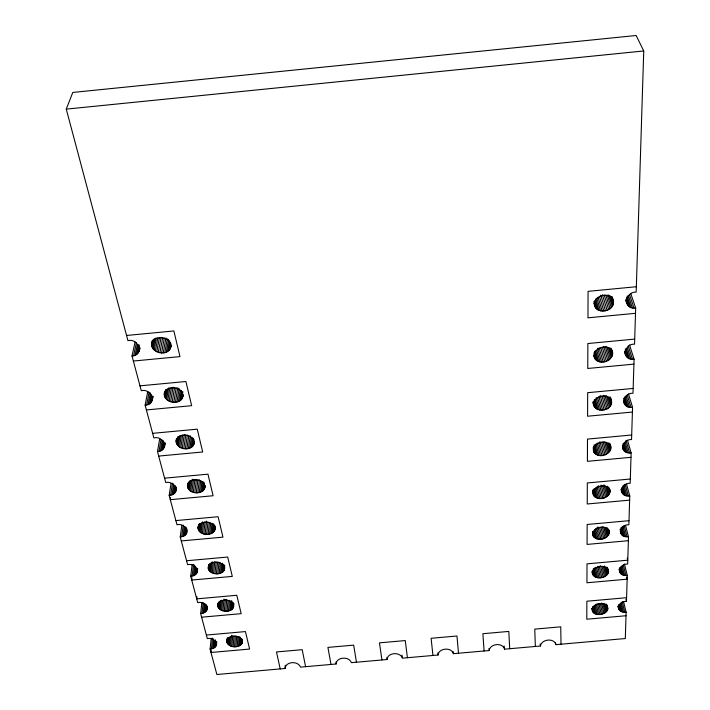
<?xml version="1.0" encoding="UTF-8"?>
<svg xmlns="http://www.w3.org/2000/svg" width="710" height="710" viewBox="0 0 710 710"><rect width="100%" height="100%" fill="white"/><g stroke="black" fill="none" stroke-linecap="round" stroke-linejoin="round"><path stroke-width="1.06" d="M401.975 655.179L402.321 658.17L438.052 655.028C438.602 647.973 451.56 646.89 453.388 653.679L489.208 650.529C489.9 643.562 502.858 642.248 504.57 649.171L540.47 646.011C541.304 639.142 554.279 637.607 555.877 644.653L625.306 638.547L626.131 612.171L623.575 601.689M626.131 612.171C615.472 613.653 617.123 601.059 626.477 601.343L627.285 575.419L624.383 563.971M625.51 525.382L628.501 536.733L627.649 564.024C618.046 563.758 616.324 576.919 627.285 575.419M626.548 484.193L629.779 495.953L628.874 524.726C619.014 524.486 617.221 538.251 628.501 536.733M627.498 440.253L631.128 452.9L630.178 483.288C620.034 483.066 618.17 497.47 629.779 495.953M628.492 393.917L632.557 407.389L631.554 439.517C621.117 439.321 619.173 454.427 631.128 452.9M629.539 344.998L634.074 359.18L633 393.216C622.262 393.065 620.221 408.907 632.557 407.389M630.755 293.549L635.672 308.051L634.545 344.164C623.469 343.462 621.818 361.195 634.074 359.18M285.42 665.27L285.287 668.474L216.869 674.5L210.089 649.029C220.916 648.434 215.955 636.63 207.302 638.574L200.637 613.564C211.749 612.908 206.592 600.58 197.708 602.568L190.697 576.245C202.11 575.517 196.75 562.631 187.609 564.663L180.225 536.92C191.94 536.121 186.366 522.631 176.968 524.708L169.166 495.429C181.219 494.542 175.414 480.413 165.732 482.525L157.487 451.578C169.459 451.152 163.788 435.212 153.857 437.937L145.124 405.179C157.469 404.629 151.549 387.971 141.272 390.722L132.024 355.985C144.751 355.302 138.565 337.88 127.933 340.649L66.261 109.127L72.793 92.442L636.151 35.5L643.739 50.96L636.178 292.103C624.738 291.464 622.99 310.03 635.672 308.051M285.287 668.474L285.305 665.456M171.137 345.007C170.675 358.665 146.491 352.994 152.437 340.365M241.941 643.544C244.302 635.814 230.581 633.693 227.191 639.506C224.919 647.209 238.524 649.304 241.941 643.544L242.27 639.275M242.314 642.674L242.474 640.535M239.572 645.709L240.237 637.154M240.548 645.088L241.045 638.68M241.347 644.36L241.755 639.018M238.445 646.198L239.199 636.577M235.871 646.748L236.732 636.053M237.193 646.553L237.965 636.932M183.1 394.698C182.896 407.043 160.495 403.102 164.764 391.361M233.146 646.668L234.034 635.974M234.504 646.792L235.383 636.098M170.755 347.154C172.033 337.028 154.292 333.691 151.789 343.578M231.824 646.393L232.729 635.698M229.472 645.417L230.209 636.861M217.837 603.331C216.035 611.221 228.283 613.662 232.676 608.701L233.226 602.32M232.676 608.701L233.643 603.589M233.279 607.849L233.927 603.74M230.59 645.976L231.504 635.281M227.733 643.961L228.292 637.553M230.865 610.112L231.7 600.536M228.513 644.742L229.161 637.252M231.859 609.464L232.507 602.018M228.434 610.99L229.383 600.358M226.809 642.222L227.014 638.246M229.703 610.627L230.555 601.05M227.156 643.118L227.635 637.775M194.398 441.46C194.318 453.326 172.468 449.741 176.621 438.345M227.076 611.203L228.043 600.562M182.772 396.792C183.908 387.101 166.921 384.181 164.4 393.446M224.28 611.115L225.372 599.409M225.673 611.239L226.747 599.533M222.922 610.822L224.023 599.116M220.499 609.792L221.422 600.216M224.165 570.272C226.756 561.974 212.148 559.196 208.571 565.746C206.077 574.017 220.561 576.751 224.165 570.272L224.679 564.991M224.546 569.305L224.75 567.192M221.653 610.378L222.567 600.802M214.739 647.378L215.476 639.887M218.707 608.266L219.337 601.876M215.52 646.65L216.044 641.299M222.718 571.976L223.446 564.583M219.514 609.073L220.34 600.562M216.106 645.843L216.417 642.63M216.461 644.964L216.772 641.751M223.552 571.168L224.067 565.888M212.645 648.487L213.612 638.849M220.517 573.192L221.458 563.687M217.748 606.42L218.068 603.234M213.772 647.99L214.509 640.5M218.112 607.37L218.636 602.053M221.697 572.65L222.638 563.145M187.404 486.013C188.345 476.65 205.847 478.434 204.817 487.814C202.101 496.388 185.337 493.299 187.706 483.847M211.225 650.316L211.003 652.481L249.6 649.064L245.438 631.58L206.362 635.059M211.411 648.833L212.485 638.13M219.204 573.582L220.269 563.012M194.105 443.599C195.108 434.316 178.822 431.769 176.284 440.475M216.381 573.831L217.579 562.205M210.089 649.029L211.181 638.325M217.819 573.795L218.999 562.169M214.944 573.698L216.159 562.072M212.246 572.917L213.373 562.347M213.55 573.387L214.775 561.761M214.944 529.66C215.858 520.678 199.057 519.125 198.019 527.974C199.182 537.088 216.621 536.494 215.299 526.367M206.202 611.07L206.779 605.745M206.787 610.218L207.134 607.023M207.151 609.295L207.373 607.165M211.065 572.295L212.201 561.734M207.267 608.337L207.498 606.207M213.089 532.465L213.932 524.788M204.409 612.481L205.341 603.953M209.21 570.689L210.018 563.296M213.932 531.621L214.651 525.045M205.394 611.834L206.211 604.379M210.036 571.55L210.959 563.092M214.562 530.681L215.041 526.296M201.995 613.36L203.184 602.701M210.826 533.751L211.935 523.882M203.264 612.987L204.32 603.402M212.041 533.183L213.133 523.314M208.216 568.754L208.678 564.53M208.589 569.748L209.175 564.468M209.485 534.16L210.728 523.181M200.637 613.564L201.844 602.905M208.065 534.381L209.441 522.311M205.11 534.275L206.654 521.104M206.583 534.417L207.986 522.347M203.681 533.947L205.101 521.877M196.972 596.719L196.723 598.867L236.794 595.273L241.169 613.662L201.604 617.194M196.989 572.721L197.495 568.497M197.345 571.763L197.726 568.586M202.332 533.45L203.646 522.471M593.64 403.981C593.871 394.307 612.677 392.754 611.541 403.537C609.144 412.634 592.646 412.51 593.098 401.904M194.558 575.1L195.587 566.642M200.06 532.003L201.125 523.226M195.57 574.425L196.342 568.08M201.116 532.793L202.439 521.823M196.386 573.627L197.025 568.337M613.387 303.64C614.913 292.342 596.205 292.875 594.554 302.682C593.152 313.9 611.656 313.341 613.387 303.64L611.097 296.407M198.161 529.048L198.702 524.663M202.918 490.779L203.992 482.108M198.56 530.104L199.368 523.519M193.386 575.641L194.682 565.062M203.788 489.891L204.587 483.386M199.199 531.089L200.14 523.412M204.427 488.897L204.826 485.64M204.817 487.814L205.075 485.649M190.697 576.245L192.153 564.601M201.853 491.533L203.069 481.779M191.975 577.922L191.718 580.061L232.303 576.405L227.688 557.039L186.57 560.758M192.082 576.023L193.528 564.388M198.019 527.974L198.294 525.782M612.481 352.462C609.588 342.291 590.924 347.909 594.554 358.009C599.648 367.434 617.46 359.216 611.452 349.116M199.235 492.554L200.752 480.626M200.61 492.136L201.977 481.291M197.77 492.793L199.439 479.774M196.253 492.829L197.939 479.809M217.633 605.452C218.822 597.527 234.344 598.681 233.652 606.926M194.735 492.678L196.439 479.658M610.733 446.98C607.902 438.008 590.676 442.72 593.808 451.977C598.672 460.257 615.153 453.326 609.89 443.821M191.877 491.799L193.475 479.862M186.659 533.219L187.094 529.926M193.262 492.332L194.984 479.312M609.934 490.379C607.13 481.93 590.551 486.261 593.471 495.136C597.873 502.538 613.254 497.151 609.384 488.24M184.183 535.722L185.372 526.935M190.617 491.107L192.224 479.17M185.212 535.012L186.251 527.317M186.047 534.168L186.783 528.675M188.638 489.305L189.827 480.634M182.976 536.29L184.325 526.403M189.526 490.264L190.857 480.51M609.18 531.479C606.393 523.519 590.427 527.495 593.143 536.014C597.447 542.972 612.295 538.047 608.665 529.42M180.225 536.92L181.822 525.373M193.067 445.791L193.954 439.383M187.555 487.149L188.159 482.818M193.715 444.735L194.158 441.531M187.972 488.258L188.869 481.753M181.645 536.689L183.233 525.151M191.088 447.522L192.437 437.91M192.179 446.732L193.368 438.185M608.417 572.438C608.896 563.98 594.403 564.956 592.495 571.887C592.113 580.292 606.464 579.307 608.417 572.438L607.183 567.228M189.81 448.152L191.327 437.466M188.398 448.596L190.236 435.771M607.742 609.357C608.079 601.264 594.146 602.284 592.22 608.86C591.954 616.91 605.763 615.881 607.742 609.357L606.535 604.121M186.89 448.844L188.745 436.011M183.775 448.72L185.816 434.813M185.337 448.88L187.36 434.981M175.76 491.533L176.399 487.193M182.248 448.347L184.325 434.449M176.124 490.459L176.444 488.294M180.819 447.788L182.754 434.955M174.287 493.415L175.423 485.817M175.139 492.527L175.947 487.104M171.998 494.772L173.648 483.9M179.523 447.051L181.307 435.292M173.231 494.169L174.545 485.48M177.473 445.143L178.787 436.606M170.631 495.19L172.459 483.235M178.396 446.164L180.029 435.478M170.622 497.577L170.302 499.68L213.098 495.74L207.968 474.173L164.569 478.176M176.178 441.664L176.675 438.461M176.346 442.862L177.012 438.594M176.781 444.034L177.935 436.561M169.166 495.429L171.012 483.466M181.716 399.109L182.869 391.769M182.372 397.99L182.869 394.849M179.692 400.946L181.352 390.456M180.81 400.103L182.133 391.716M178.379 401.611L180.225 390.065M176.932 402.073L179.133 388.432M173.781 402.375L176.195 387.669M175.379 402.33L177.775 387.633M172.166 402.188L174.607 387.491M170.604 401.798L173.071 387.101M162.741 449.465L163.992 441.975M163.611 448.534L164.498 443.182M164.241 447.477L165.066 443.022M164.605 446.341L165.137 443.138M169.122 401.203L171.438 387.553M161.658 450.264L163.282 440.626M158.987 451.338L161.01 439.552M167.782 400.422L169.93 387.829M160.398 450.894L162.217 440.182M157.487 451.578L159.706 438.727M166.61 399.473L168.598 387.935M164.933 397.227L166.211 389.888M165.652 398.399L167.285 388.965M164.294 394.707L164.844 391.565M164.48 395.985L165.581 389.692M170.356 348.433L170.924 345.211M168.758 350.669L170.302 342.06M169.681 349.613L170.835 343.161M166.264 352.258L168.607 339.336M167.604 351.556L169.548 340.791M164.773 352.755L167.338 338.741M163.176 353.021L165.963 337.933M285.216 667.595C286.787 661.09 298.315 661.037 300.516 667.134L336.096 664.001L336.096 661.871M152.419 399.65L153.005 396.499M161.525 353.065L164.338 337.969M150.52 402.952L151.904 395.594M159.865 352.87L162.705 337.783M151.407 401.958L152.393 396.704M152.046 400.848L152.898 396.295M148.115 404.452L150.316 392.887M158.25 352.444L161.117 337.365M149.411 403.795L151.195 394.325M146.668 404.922L149.091 392.293M156.724 351.814L159.404 337.809M155.33 350.98L157.833 338.058M145.124 405.179L147.769 391.503M154.114 349.977L156.422 338.137M153.12 348.832L155.233 338.075M151.7 344.918L152.552 340.623M151.896 346.267L153.165 339.824M152.375 347.589L154.07 338.989M139.116 351.406L139.799 348.175M139.488 350.136L139.941 347.98M137.562 353.633L139.391 345.007M138.468 352.586L139.604 347.199M135.095 355.231L137.412 344.43M136.427 354.53L138.494 344.811M133.613 355.719L136.409 342.752M132.024 355.985L135.077 341.945M66.261 109.127L643.739 50.96M126.557 335.475L173.87 330.949L179.976 356.606L133.365 361.044M636.346 286.725L588.066 291.34L587.969 317.823L635.512 313.305M139.976 385.849L185.905 381.51L191.665 405.685L146.393 409.945M634.704 339.096L587.862 343.525L587.765 368.463L633.915 364.132M152.632 433.34L197.256 429.168L202.687 451.986L158.685 456.077M633.151 388.441L587.676 392.692L587.587 416.22L632.415 412.057M631.696 434.999L587.498 439.091L587.41 461.322L630.995 457.311M175.867 520.59L218.094 516.729L222.958 537.15L181.29 540.94M630.311 479.019L587.321 482.951L587.241 503.993L629.646 500.133M629.007 520.687L587.161 524.477L587.081 544.419L628.377 540.692M626.593 597.696L586.868 601.228L586.797 619.218L626.025 615.739M402.091 657.3C399.109 651.682 387.483 652.65 387.021 659.519L351.361 662.661C349.32 656.138 336.336 656.768 336.096 664.001M629.477 294.623L634.021 308.087M628.252 295.458L632.424 307.892M627.125 296.052L630.933 307.448M626.486 297.472L629.592 306.791M626.38 299.709L628.439 305.921M625.803 299.709L627.516 304.883M625.759 300.33L626.841 303.694M628.279 346.045L632.468 359.224M612.126 296.745L613.44 300.88M611.922 297.082L613.555 302.247M627.391 347.882L630.915 359.029M609.996 295.706L612.934 305.025M626.282 348.486L629.468 358.621M608.63 294.952L612.206 306.338M625.306 348.885L628.164 358M625.146 351.113L627.045 357.192M607.343 295.12L611.23 307.563M624.569 351.148L626.149 356.207M624.481 351.849L625.492 355.098M605.852 295.165L610.032 308.646M604.174 295.041L608.656 309.569M602.373 294.721L607.139 310.297M600.784 295.227L605.532 310.802M599.471 296.54L603.873 311.078M598.157 297.614L602.213 311.113M627.267 394.991L630.995 407.425M626.087 395.852L629.495 407.247M596.888 298.448L600.616 310.918M610.795 347.989L612.597 353.749M625.004 396.508L628.084 406.865M595.717 299.052L599.116 310.474M610.538 348.69L612.437 355.071M609.473 347.856L611.993 356.367M624.365 397.99L626.823 406.28M594.998 300.472L597.758 309.817M623.593 398.266L625.732 405.517M608.292 347.474L611.292 357.609M623.637 400.458L624.862 404.593M594.447 301.688L596.595 308.957M623.611 401.469L624.223 403.537M593.817 301.697L595.646 307.918M606.766 346.595L610.343 358.763M593.924 303.365L594.953 306.738M605.328 346.595L609.189 359.784M603.713 346.445L607.849 360.653M602.275 347.119L606.375 361.337M600.731 347.598L604.813 361.825M625.998 440.289L629.61 452.945M599.142 347.864L603.207 362.091M625.155 442.232L628.155 452.776M597.669 348.255L601.601 362.127M624.099 442.925L626.779 452.412M610.618 397.857L611.585 401.079M610.529 398.159L611.701 402.295M596.737 350.199L600.048 361.94M609.97 396.801L610.556 398.869M623.176 443.43L625.554 451.862M609.792 397.325L611.541 403.537M622.714 444.824L624.498 451.143M609.073 397.511L611.115 404.762M595.592 350.864L598.592 361.523M622.457 446.066L623.646 450.273M622.43 447.176L623.025 449.279M607.822 396.615L610.431 405.934M594.598 351.308L597.279 360.911M606.331 395.621L609.508 407.025M594.066 352.639L596.143 360.094M594.039 354.858L595.22 359.118M593.959 355.879L594.554 358.009M604.938 395.55L608.381 407.993M603.367 395.328L607.085 408.818M601.965 395.976L605.657 409.466M625.093 484.229L628.306 495.997M600.181 395.39L604.139 409.918M623.975 485.152L626.877 495.837M598.92 396.677L602.577 410.176M622.945 485.88L625.545 495.5M622.333 487.504L624.347 494.985M597.66 397.751L601.015 410.211M609.792 443.786L610.848 448.125M621.596 487.885L623.318 494.302M608.994 442.978L610.698 449.297M621.348 489.208L622.492 493.477M620.966 489.376L621.889 492.545M596.169 397.582L599.506 410.034M608.301 443.075L610.28 450.459M607.361 443.129L609.615 451.569M595.326 399.268L598.095 409.652M605.923 442.046L608.718 452.598M594.341 399.73L596.817 409.075M593.791 401.043L595.717 408.312M604.565 441.904L607.627 453.512M593.453 402.206L594.82 407.389M593.081 402.188L594.172 406.342M603.038 441.629L606.367 454.293M624.09 525.427L627.063 536.778M601.672 442.241L604.982 454.906M622.99 526.314L625.679 536.636M599.932 441.611L603.5 455.341M621.969 527.024L624.383 536.307M621.081 527.566L623.211 535.819M598.707 442.907L601.982 455.589M620.611 528.985L622.208 535.18M620.078 529.243L621.401 534.399M609.216 488.258L610.041 491.462M620.291 531.453L620.815 533.512M627.223 558.096L627.764 560.19L587.01 563.846L586.939 582.777L627.17 579.183L626.637 577.079M597.216 442.951L600.465 455.625M608.523 487.229L609.899 492.571M607.574 486.19L609.491 493.672M596.036 443.839L599 455.465M606.935 487.237L608.843 494.728M594.936 444.54L597.625 455.101M605.532 486.075L607.982 495.704M593.977 445.046L596.382 454.551M603.935 484.797L606.917 496.574M593.445 446.439L595.308 453.832M623.265 565.053L625.892 575.464M593.116 447.69L594.447 452.962M602.728 485.534L605.692 497.311M593.276 449.865L593.808 451.977M622.182 565.959L624.534 575.331M601.121 485.045L604.343 497.896M621.188 566.695L623.273 575.029M620.318 567.272L622.137 574.559M599.968 486.528L602.905 498.305M619.608 567.707L621.161 573.955M619.342 569.056L620.371 573.218M598.246 485.684L601.423 498.535M619.022 569.251L619.803 572.375M625.954 599.249L626.477 601.343M608.514 529.411L609.286 532.509M607.866 528.4L609.136 533.565M597.048 486.794L599.95 498.58M606.97 527.379L608.745 534.603M606.349 528.373L608.115 535.597M595.894 487.717L598.521 498.429M605 527.237L607.272 536.529M594.829 488.445L597.181 498.083M622.217 601.734L624.773 612.206M603.731 527.024L606.242 537.355M593.897 489.004L595.974 497.568M621.17 602.657L623.451 612.082M602.293 526.696L605.044 538.056M593.116 489.394L594.936 496.893M620.194 603.42L622.217 611.798M592.797 490.716L594.092 496.068M592.442 490.85L593.471 495.136M600.997 527.246L603.731 538.615M619.599 605.071L621.108 611.363M618.65 604.494L620.158 610.786M618.383 605.896L619.386 610.085M599.613 527.636L602.328 539.005M618.082 606.136L618.836 609.278M618.002 606.313L618.499 608.408M597.944 526.82L600.891 539.227M607.813 568.319L608.559 571.435M606.553 567.175L608.035 573.423M596.764 527.894L599.453 539.263M605.701 567.086L607.423 574.372M595.628 528.79L598.068 539.121M604.396 565.879L606.606 575.251M594.581 529.5L596.764 538.801M603.402 566.669L605.594 576.041M593.897 531.08L595.583 538.313M602 566.287L604.432 576.706M593.125 531.471L594.572 537.674M592.548 531.728L593.746 536.902M600.491 565.772L603.154 577.239M592.424 532.908L593.143 536.014M599.142 566.154L601.787 577.612M607.148 605.266L607.875 608.408M597.758 566.358L600.385 577.825M606.163 605.062L607.37 610.298M605.097 603.864L606.775 611.203M596.604 567.441L598.991 577.869M604.059 603.651L605.967 612.038M595.264 567.308L597.634 577.736M602.843 603.349L604.991 612.792M594.243 568.044L596.365 577.434M601.485 602.941L603.855 613.422M593.338 568.63L595.22 576.973M592.823 570.103L594.226 576.36M600.252 603.438L602.604 613.928M592.495 571.461L593.427 575.624M592.14 571.656L592.841 574.78M592.016 571.781L592.486 573.866M598.929 603.802L601.272 614.292M597.58 604.006L599.906 614.496M596.222 604.041L598.548 614.532M595.149 604.964L597.225 614.407M594.146 605.728L595.983 614.123M280.21 668.927L276.492 651.957L302.194 649.685L305.602 666.69M593.267 606.34L594.865 613.688M592.539 606.819L593.906 613.112M592.211 608.213L593.125 612.41M591.865 608.47L592.548 611.612M555.495 642.55L555.877 644.653M331.011 664.453L327.913 647.413L353.669 645.133L356.455 662.208M540.115 643.899L540.47 646.011M381.927 659.972L379.459 642.852L405.268 640.571L407.425 657.726M504.135 646.002L504.57 649.171M488.941 648.408L489.208 650.529M432.949 655.481L431.112 638.29L456.983 636L458.5 653.227M453.184 651.558L453.388 653.679M437.884 652.907L438.052 655.028M484.087 650.972L482.88 633.71L508.813 631.421L509.7 648.718M386.932 657.389L387.021 659.519M535.34 646.464L534.772 629.122L560.758 626.823L561.006 644.201"/></g></svg>
